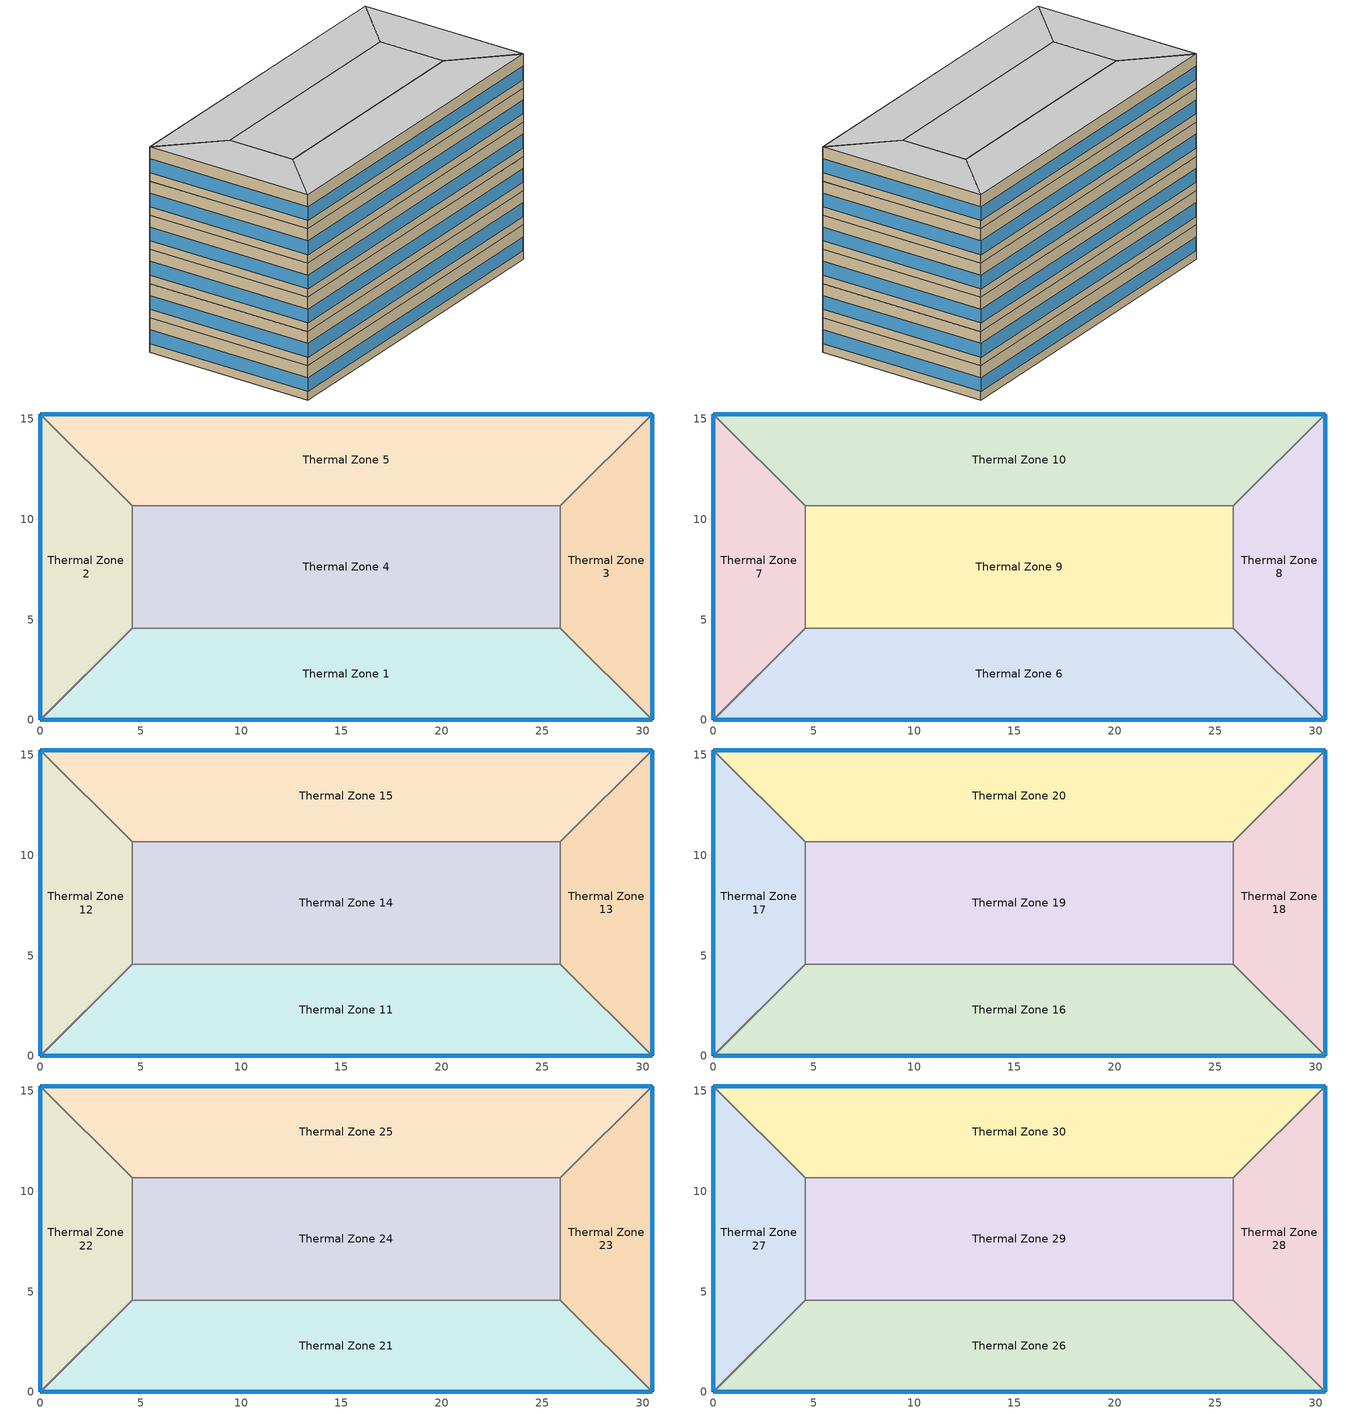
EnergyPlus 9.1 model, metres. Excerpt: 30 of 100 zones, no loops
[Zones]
Thermal Zone 1
 floor ground (ExtSlabCarpet 4in ClimateZone 1-8): 25.91,4.57 30.48,0 0,0 4.57,4.57 z0
 wall outside (ASHRAE 90.1-2010 ExtWall Mass ClimateZone 5): 0,0 30.48,0 z0:3.05
 wall to Thermal Zone 2 (Interior Wall): 4.57,4.57 0,0 z0:3.05
 wall to Thermal Zone 4 (Interior Wall): 25.91,4.57 4.57,4.57 z0:3.05
 wall to Thermal Zone 3 (Interior Wall): 30.48,0 25.91,4.57 z0:3.05
 window (ASHRAE 90.1-2010 ExtWindow Metal ClimateZone 4-6): 0.03,0 30.45,0 z0.76:1.98
Thermal Zone 2
 floor ground (ExtSlabCarpet 4in ClimateZone 1-8): 0,15.24 4.57,10.67 4.57,4.57 0,0 z0
 wall outside (ASHRAE 90.1-2010 ExtWall Mass ClimateZone 5): 0,15.24 0,0 z0:3.05
 wall to Thermal Zone 5 (Interior Wall): 4.57,10.67 0,15.24 z0:3.05
 wall to Thermal Zone 4 (Interior Wall): 4.57,4.57 4.57,10.67 z0:3.05
 window (ASHRAE 90.1-2010 ExtWindow Metal ClimateZone 4-6): 0,15.21 0,0.03 z0.76:1.98
Thermal Zone 3
 floor ground (ExtSlabCarpet 4in ClimateZone 1-8): 30.48,15.24 30.48,0 25.91,4.57 25.91,10.67 z0
 wall outside (ASHRAE 90.1-2010 ExtWall Mass ClimateZone 5): 30.48,0 30.48,15.24 z0:3.05
 wall to Thermal Zone 4 (Interior Wall): 25.91,10.67 25.91,4.57 z0:3.05
 wall to Thermal Zone 5 (Interior Wall): 30.48,15.24 25.91,10.67 z0:3.05
 window (ASHRAE 90.1-2010 ExtWindow Metal ClimateZone 4-6): 30.48,0.03 30.48,15.21 z0.76:1.98
Thermal Zone 4
 floor ground (ExtSlabCarpet 4in ClimateZone 1-8): 25.91,10.67 25.91,4.57 4.57,4.57 4.57,10.67 z0
 wall to Thermal Zone 5 (Interior Wall): 25.91,10.67 4.57,10.67 z0:3.05
Thermal Zone 5
 floor ground (ExtSlabCarpet 4in ClimateZone 1-8): 30.48,15.24 25.91,10.67 4.57,10.67 0,15.24 z0
 wall outside (ASHRAE 90.1-2010 ExtWall Mass ClimateZone 5): 30.48,15.24 0,15.24 z0:3.05
 window (ASHRAE 90.1-2010 ExtWindow Metal ClimateZone 4-6): 30.45,15.24 0.03,15.24 z0.76:1.98
Thermal Zone 10
 floor to Thermal Zone 5 (Interior Floor): 30.48,15.24 25.91,10.67 4.57,10.67 0,15.24 z3.05
 wall outside (ASHRAE 90.1-2010 ExtWall Mass ClimateZone 5): 30.48,15.24 0,15.24 z3.05:6.1
 wall to Thermal Zone 8 (Interior Wall): 25.91,10.67 30.48,15.24 z3.05:6.1
 wall to Thermal Zone 9 (Interior Wall): 4.57,10.67 25.91,10.67 z3.05:6.1
 wall to Thermal Zone 7 (Interior Wall): 0,15.24 4.57,10.67 z3.05:6.1
 window (ASHRAE 90.1-2010 ExtWindow Metal ClimateZone 4-6): 30.45,15.24 0.03,15.24 z3.81:5.03
Thermal Zone 6
 floor to Thermal Zone 1 (Interior Floor): 25.91,4.57 30.48,0 0,0 4.57,4.57 z3.05
 wall outside (ASHRAE 90.1-2010 ExtWall Mass ClimateZone 5): 0,0 30.48,0 z3.05:6.1
 wall to Thermal Zone 7 (Interior Wall): 4.57,4.57 0,0 z3.05:6.1
 wall to Thermal Zone 9 (Interior Wall): 25.91,4.57 4.57,4.57 z3.05:6.1
 wall to Thermal Zone 8 (Interior Wall): 30.48,0 25.91,4.57 z3.05:6.1
 window (ASHRAE 90.1-2010 ExtWindow Metal ClimateZone 4-6): 0.03,0 30.45,0 z3.81:5.03
Thermal Zone 7
 floor to Thermal Zone 2 (Interior Floor): 0,15.24 4.57,10.67 4.57,4.57 0,0 z3.05
 wall outside (ASHRAE 90.1-2010 ExtWall Mass ClimateZone 5): 0,15.24 0,0 z3.05:6.1
 wall to Thermal Zone 9 (Interior Wall): 4.57,4.57 4.57,10.67 z3.05:6.1
 window (ASHRAE 90.1-2010 ExtWindow Metal ClimateZone 4-6): 0,15.21 0,0.03 z3.81:5.03
Thermal Zone 8
 floor to Thermal Zone 3 (Interior Floor): 30.48,15.24 30.48,0 25.91,4.57 25.91,10.67 z3.05
 wall outside (ASHRAE 90.1-2010 ExtWall Mass ClimateZone 5): 30.48,0 30.48,15.24 z3.05:6.1
 wall to Thermal Zone 9 (Interior Wall): 25.91,10.67 25.91,4.57 z3.05:6.1
 window (ASHRAE 90.1-2010 ExtWindow Metal ClimateZone 4-6): 30.48,0.03 30.48,15.21 z3.81:5.03
Thermal Zone 9
 floor to Thermal Zone 4 (Interior Floor): 25.91,10.67 25.91,4.57 4.57,4.57 4.57,10.67 z3.05
Thermal Zone 11
 floor to Thermal Zone 6 (Interior Floor): 25.91,4.57 30.48,0 0,0 4.57,4.57 z6.1
 wall outside (ASHRAE 90.1-2010 ExtWall Mass ClimateZone 5): 0,0 30.48,0 z6.1:9.14
 wall to Thermal Zone 12 (Interior Wall): 4.57,4.57 0,0 z6.1:9.14
 wall to Thermal Zone 14 (Interior Wall): 25.91,4.57 4.57,4.57 z6.1:9.14
 wall to Thermal Zone 13 (Interior Wall): 30.48,0 25.91,4.57 z6.1:9.14
 window (ASHRAE 90.1-2010 ExtWindow Metal ClimateZone 4-6): 0.03,0 30.45,0 z6.86:8.08
Thermal Zone 12
 floor to Thermal Zone 7 (Interior Floor): 0,15.24 4.57,10.67 4.57,4.57 0,0 z6.1
 wall outside (ASHRAE 90.1-2010 ExtWall Mass ClimateZone 5): 0,15.24 0,0 z6.1:9.14
 wall to Thermal Zone 14 (Interior Wall): 4.57,4.57 4.57,10.67 z6.1:9.14
 wall to Thermal Zone 15 (Interior Wall): 4.57,10.67 0,15.24 z6.1:9.14
 window (ASHRAE 90.1-2010 ExtWindow Metal ClimateZone 4-6): 0,15.21 0,0.03 z6.86:8.08
Thermal Zone 13
 floor to Thermal Zone 8 (Interior Floor): 30.48,15.24 30.48,0 25.91,4.57 25.91,10.67 z6.1
 wall outside (ASHRAE 90.1-2010 ExtWall Mass ClimateZone 5): 30.48,0 30.48,15.24 z6.1:9.14
 wall to Thermal Zone 14 (Interior Wall): 25.91,10.67 25.91,4.57 z6.1:9.14
 wall to Thermal Zone 15 (Interior Wall): 30.48,15.24 25.91,10.67 z6.1:9.14
 window (ASHRAE 90.1-2010 ExtWindow Metal ClimateZone 4-6): 30.48,0.03 30.48,15.21 z6.86:8.08
Thermal Zone 14
 floor to Thermal Zone 9 (Interior Floor): 25.91,10.67 25.91,4.57 4.57,4.57 4.57,10.67 z6.1
 wall to Thermal Zone 15 (Interior Wall): 25.91,10.67 4.57,10.67 z6.1:9.14
Thermal Zone 15
 floor to Thermal Zone 10 (Interior Floor): 30.48,15.24 25.91,10.67 4.57,10.67 0,15.24 z6.1
 wall outside (ASHRAE 90.1-2010 ExtWall Mass ClimateZone 5): 30.48,15.24 0,15.24 z6.1:9.14
 window (ASHRAE 90.1-2010 ExtWindow Metal ClimateZone 4-6): 30.45,15.24 0.03,15.24 z6.86:8.08
Thermal Zone 16
 floor to Thermal Zone 11 (Interior Floor): 25.91,4.57 30.48,0 0,0 4.57,4.57 z9.14
 wall outside (ASHRAE 90.1-2010 ExtWall Mass ClimateZone 5): 0,0 30.48,0 z9.14:12.19
 wall to Thermal Zone 17 (Interior Wall): 4.57,4.57 0,0 z9.14:12.19
 wall to Thermal Zone 19 (Interior Wall): 25.91,4.57 4.57,4.57 z9.14:12.19
 wall to Thermal Zone 18 (Interior Wall): 30.48,0 25.91,4.57 z9.14:12.19
 window (ASHRAE 90.1-2010 ExtWindow Metal ClimateZone 4-6): 0.03,0 30.45,0 z9.9:11.13
Thermal Zone 17
 floor to Thermal Zone 12 (Interior Floor): 0,15.24 4.57,10.67 4.57,4.57 0,0 z9.14
 wall outside (ASHRAE 90.1-2010 ExtWall Mass ClimateZone 5): 0,15.24 0,0 z9.14:12.19
 wall to Thermal Zone 20 (Interior Wall): 4.57,10.67 0,15.24 z9.14:12.19
 wall to Thermal Zone 19 (Interior Wall): 4.57,4.57 4.57,10.67 z9.14:12.19
 window (ASHRAE 90.1-2010 ExtWindow Metal ClimateZone 4-6): 0,15.21 0,0.03 z9.9:11.13
Thermal Zone 18
 floor to Thermal Zone 13 (Interior Floor): 30.48,15.24 30.48,0 25.91,4.57 25.91,10.67 z9.14
 wall outside (ASHRAE 90.1-2010 ExtWall Mass ClimateZone 5): 30.48,0 30.48,15.24 z9.14:12.19
 wall to Thermal Zone 19 (Interior Wall): 25.91,10.67 25.91,4.57 z9.14:12.19
 wall to Thermal Zone 20 (Interior Wall): 30.48,15.24 25.91,10.67 z9.14:12.19
 window (ASHRAE 90.1-2010 ExtWindow Metal ClimateZone 4-6): 30.48,0.03 30.48,15.21 z9.9:11.13
Thermal Zone 19
 floor to Thermal Zone 14 (Interior Floor): 25.91,10.67 25.91,4.57 4.57,4.57 4.57,10.67 z9.14
 wall to Thermal Zone 20 (Interior Wall): 25.91,10.67 4.57,10.67 z9.14:12.19
Thermal Zone 20
 floor to Thermal Zone 15 (Interior Floor): 30.48,15.24 25.91,10.67 4.57,10.67 0,15.24 z9.14
 wall outside (ASHRAE 90.1-2010 ExtWall Mass ClimateZone 5): 30.48,15.24 0,15.24 z9.14:12.19
 window (ASHRAE 90.1-2010 ExtWindow Metal ClimateZone 4-6): 30.45,15.24 0.03,15.24 z9.9:11.13
Thermal Zone 21
 floor to Thermal Zone 16 (Interior Floor): 25.91,4.57 30.48,0 0,0 4.57,4.57 z12.19
 wall outside (ASHRAE 90.1-2010 ExtWall Mass ClimateZone 5): 0,0 30.48,0 z12.19:15.24
 wall to Thermal Zone 22 (Interior Wall): 4.57,4.57 0,0 z12.19:15.24
 wall to Thermal Zone 24 (Interior Wall): 25.91,4.57 4.57,4.57 z12.19:15.24
 wall to Thermal Zone 23 (Interior Wall): 30.48,0 25.91,4.57 z12.19:15.24
 window (ASHRAE 90.1-2010 ExtWindow Metal ClimateZone 4-6): 0.03,0 30.45,0 z12.95:14.17
Thermal Zone 22
 floor to Thermal Zone 17 (Interior Floor): 0,15.24 4.57,10.67 4.57,4.57 0,0 z12.19
 wall outside (ASHRAE 90.1-2010 ExtWall Mass ClimateZone 5): 0,15.24 0,0 z12.19:15.24
 wall to Thermal Zone 24 (Interior Wall): 4.57,4.57 4.57,10.67 z12.19:15.24
 wall to Thermal Zone 25 (Interior Wall): 4.57,10.67 0,15.24 z12.19:15.24
 window (ASHRAE 90.1-2010 ExtWindow Metal ClimateZone 4-6): 0,15.21 0,0.03 z12.95:14.18
Thermal Zone 23
 floor to Thermal Zone 18 (Interior Floor): 30.48,15.24 30.48,0 25.91,4.57 25.91,10.67 z12.19
 wall outside (ASHRAE 90.1-2010 ExtWall Mass ClimateZone 5): 30.48,0 30.48,15.24 z12.19:15.24
 wall to Thermal Zone 24 (Interior Wall): 25.91,10.67 25.91,4.57 z12.19:15.24
 wall to Thermal Zone 25 (Interior Wall): 30.48,15.24 25.91,10.67 z12.19:15.24
 window (ASHRAE 90.1-2010 ExtWindow Metal ClimateZone 4-6): 30.48,0.03 30.48,15.21 z12.95:14.18
Thermal Zone 24
 floor to Thermal Zone 19 (Interior Floor): 25.91,10.67 25.91,4.57 4.57,4.57 4.57,10.67 z12.19
 wall to Thermal Zone 25 (Interior Wall): 25.91,10.67 4.57,10.67 z12.19:15.24
Thermal Zone 25
 floor to Thermal Zone 20 (Interior Floor): 30.48,15.24 25.91,10.67 4.57,10.67 0,15.24 z12.19
 wall outside (ASHRAE 90.1-2010 ExtWall Mass ClimateZone 5): 30.48,15.24 0,15.24 z12.19:15.24
 window (ASHRAE 90.1-2010 ExtWindow Metal ClimateZone 4-6): 30.45,15.24 0.03,15.24 z12.95:14.17
Thermal Zone 26
 floor to Thermal Zone 21 (Interior Floor): 25.91,4.57 30.48,0 0,0 4.57,4.57 z15.24
 wall outside (ASHRAE 90.1-2010 ExtWall Mass ClimateZone 5): 0,0 30.48,0 z15.24:18.29
 wall to Thermal Zone 27 (Interior Wall): 4.57,4.57 0,0 z15.24:18.29
 wall to Thermal Zone 29 (Interior Wall): 25.91,4.57 4.57,4.57 z15.24:18.29
 wall to Thermal Zone 28 (Interior Wall): 30.48,0 25.91,4.57 z15.24:18.29
 window (ASHRAE 90.1-2010 ExtWindow Metal ClimateZone 4-6): 0.03,0 30.45,0 z16:17.22
 ceiling to Thermal Zone 31 (Interior Ceiling): 30.48,0 25.91,4.57 4.57,4.57 0,0 z18.29
Thermal Zone 27
 floor to Thermal Zone 22 (Interior Floor): 0,15.24 4.57,10.67 4.57,4.57 0,0 z15.24
 wall outside (ASHRAE 90.1-2010 ExtWall Mass ClimateZone 5): 0,15.24 0,0 z15.24:18.29
 wall to Thermal Zone 29 (Interior Wall): 4.57,4.57 4.57,10.67 z15.24:18.29
 wall to Thermal Zone 30 (Interior Wall): 4.57,10.67 0,15.24 z15.24:18.29
 window (ASHRAE 90.1-2010 ExtWindow Metal ClimateZone 4-6): 0,15.21 0,0.03 z16:17.22
 ceiling to Thermal Zone 32 (Interior Ceiling): 0,0 4.57,4.57 4.57,10.67 0,15.24 z18.29
Thermal Zone 28
 floor to Thermal Zone 23 (Interior Floor): 30.48,15.24 30.48,0 25.91,4.57 25.91,10.67 z15.24
 wall outside (ASHRAE 90.1-2010 ExtWall Mass ClimateZone 5): 30.48,0 30.48,15.24 z15.24:18.29
 wall to Thermal Zone 29 (Interior Wall): 25.91,10.67 25.91,4.57 z15.24:18.29
 wall to Thermal Zone 30 (Interior Wall): 30.48,15.24 25.91,10.67 z15.24:18.29
 window (ASHRAE 90.1-2010 ExtWindow Metal ClimateZone 4-6): 30.48,0.03 30.48,15.21 z16:17.22
 ceiling to Thermal Zone 33 (Interior Ceiling): 30.48,0 30.48,15.24 25.91,10.67 25.91,4.57 z18.29
Thermal Zone 29
 floor to Thermal Zone 24 (Interior Floor): 25.91,10.67 25.91,4.57 4.57,4.57 4.57,10.67 z15.24
 wall to Thermal Zone 30 (Interior Wall): 25.91,10.67 4.57,10.67 z15.24:18.29
 ceiling to Thermal Zone 34 (Interior Ceiling): 25.91,4.57 25.91,10.67 4.57,10.67 4.57,4.57 z18.29
Thermal Zone 30
 floor to Thermal Zone 25 (Interior Floor): 30.48,15.24 25.91,10.67 4.57,10.67 0,15.24 z15.24
 wall outside (ASHRAE 90.1-2010 ExtWall Mass ClimateZone 5): 30.48,15.24 0,15.24 z15.24:18.29
 window (ASHRAE 90.1-2010 ExtWindow Metal ClimateZone 4-6): 30.45,15.24 0.03,15.24 z16:17.22
 ceiling to Thermal Zone 35 (Interior Ceiling): 25.91,10.67 30.48,15.24 0,15.24 4.57,10.67 z18.29
[Building]
Building 1
[Site:Location]
Chicago Ohare Intl Ap: Latitude {deg}=41.98; Longitude {deg}=-87.92; Time Zone {hr}=-6; Elevation {m}=201
[SizingPeriod:DesignDay] Day of Month=21; Dry-Bulb Temperature Range Modifier Type=DefaultMultipliers; Humidity Condition Type=Wetbulb; Barometric Pressure {Pa}=98934; Rain Indicator=No; Snow Indicator=No; Daylight Saving Time Indicator=No
Name | Month | Day Type | Maximum Dry-Bulb Temperature {C} | Daily Dry-Bulb Temperature Range {deltaC} | Wetbulb or DewPoint at Maximum Dry-Bulb {C} | Wind Speed {m/s} | Wind Direction {deg} | Solar Model Indicator | ASHRAE Clear Sky Optical Depth for Beam Irradiance (taub) | ASHRAE Clear Sky Optical Depth for Diffuse Irradiance (taud) | Sky Clearness
Chicago Ohare Intl Ap Ann Clg .4% Condns DB=>MWB | 7 | SummerDesignDay | 33.3 | 10.5 | 23.7 | 5.2 | 230 | ASHRAETau | 0.455 | 2.05
Chicago Ohare Intl Ap Ann Htg 99.6% Condns DB | 1 | WinterDesignDay | -20 | 0 | -20 | 4.9 | 270 | ASHRAEClearSky |  |  | 0
[Material] Thermal Absorptance=0.9
Name | Roughness | Thickness {m} | Conductivity {W/m-K} | Density {kg/m3} | Specific Heat {J/kg-K} | Solar Absorptance | Visible Absorptance
1/2IN Gypsum | Smooth | 0.0127 | 0.16 | 784.9 | 830 | 0.4 | 0.4
1IN Stucco | Smooth | 0.0253 | 0.6918 | 1858 | 837 | 0.92 | 0.92
8IN CONCRETE HW RefBldg | Rough | 0.2032 | 1.311 | 2240 | 836.8 | 0.7 | 0.7
F16 Acoustic tile | MediumSmooth | 0.0191 | 0.06 | 368 | 590 | 0.3 | 0.3
G01a 19mm gypsum board | MediumSmooth | 0.019 | 0.16 | 800 | 1090 | 0.4 | 0.4
M11 100mm lightweight concrete | MediumRough | 0.1016 | 0.53 | 1280 | 840 | 0.5 | 0.5
Mass Wall Insulation R-8.72 IP | MediumRough | 0.075271 | 0.049 | 265 | 836.8 | 0.7 | 0.7
MAT-CC05 4 HW CONCRETE | Rough | 0.1016 | 1.311 | 2240 | 836.8 | 0.85 | 0.85
[Material:AirGap]
Name | Thermal Resistance {m2-K/W}
F04 Wall air space resistance | 0.15
F05 Ceiling air space resistance | 0.18
[Material:NoMass]
CP02 CARPET PAD: Roughness=Smooth; Thermal Resistance {m2-K/W}=0.1; Thermal Absorptance=0.9; Solar Absorptance=0.8; Visible Absorptance=0.8
[WindowMaterial:SimpleGlazingSystem]
Fixed Window 3.12/0.40/0.31: U-Factor {W/m2-K}=3.12304; Solar Heat Gain Coefficient=0.4; Visible Transmittance=0.31
[Construction]
ASHRAE 90.1-2010 ExtWall Mass ClimateZone 5: 1IN Stucco, 8IN CONCRETE HW RefBldg, Mass Wall Insulation R-8.72 IP, 1/2IN Gypsum
ASHRAE 90.1-2010 ExtWindow Metal ClimateZone 4-6: Fixed Window 3.12/0.40/0.31
ExtSlabCarpet 4in ClimateZone 1-8: MAT-CC05 4 HW CONCRETE, CP02 CARPET PAD
Interior Ceiling: M11 100mm lightweight concrete, F05 Ceiling air space resistance, F16 Acoustic tile
Interior Floor: F16 Acoustic tile, F05 Ceiling air space resistance, M11 100mm lightweight concrete
Interior Wall: G01a 19mm gypsum board, F04 Wall air space resistance, G01a 19mm gypsum board
[Zone]
Thermal Zone 1; Thermal Zone 10; Thermal Zone 11; Thermal Zone 12; Thermal Zone 13; Thermal Zone 14; Thermal Zone 15; Thermal Zone 16; Thermal Zone 17; Thermal Zone 18; Thermal Zone 19; Thermal Zone 2; Thermal Zone 20; Thermal Zone 21; Thermal Zone 22; Thermal Zone 23; Thermal Zone 24; Thermal Zone 25; Thermal Zone 26; Thermal Zone 27; Thermal Zone 28; Thermal Zone 29; Thermal Zone 3; Thermal Zone 30; Thermal Zone 4; Thermal Zone 5; Thermal Zone 6; Thermal Zone 7; Thermal Zone 8; Thermal Zone 9
[AvailabilityManager:Scheduled]
Name | Schedule
Airflow Loop VAV Floor 1 Availability Manager; Air Loop HVAC Outdoor Air System 1 Availability Manager; Air Loop HVAC Outdoor Air System 10 Availability Manager; Air Loop HVAC Outdoor Air System 11 Availability Manager; Air Loop HVAC Outdoor Air System 12 Availability Manager; Air Loop HVAC Outdoor Air System 13 Availability Manager; Air Loop HVAC Outdoor Air System 14 Availability Manager; Air Loop HVAC Outdoor Air System 15 Availability Manager; Air Loop HVAC Outdoor Air System 16 Availability Manager; Air Loop HVAC Outdoor Air System 17 Availability Manager; Air Loop HVAC Outdoor Air System 18 Availability Manager; Air Loop HVAC Outdoor Air System 19 Availability Manager; Air Loop HVAC Outdoor Air System 2 Availability Manager; Air Loop HVAC Outdoor Air System 20 Availability Manager; Air Loop HVAC Outdoor Air System 3 Availability Manager; Air Loop HVAC Outdoor Air System 4 Availability Manager; Air Loop HVAC Outdoor Air System 5 Availability Manager; Air Loop HVAC Outdoor Air System 6 Availability Manager; Air Loop HVAC Outdoor Air System 7 Availability Manager; Air Loop HVAC Outdoor Air System 8 Availability Manager; Air Loop HVAC Outdoor Air System 9 Availability Manager | Always On Discrete
Airflow Loop VAV Floor 10 Availability Manager | Always On Discrete 9
Airflow Loop VAV Floor 11 Availability Manager | Always On Discrete 10
Airflow Loop VAV Floor 12 Availability Manager | Always On Discrete 11
Airflow Loop VAV Floor 13 Availability Manager | Always On Discrete 12
Airflow Loop VAV Floor 14 Availability Manager | Always On Discrete 13
Airflow Loop VAV Floor 15 Availability Manager | Always On Discrete 14
Airflow Loop VAV Floor 16 Availability Manager | Always On Discrete 15
Airflow Loop VAV Floor 17 Availability Manager | Always On Discrete 16
Airflow Loop VAV Floor 18 Availability Manager | Always On Discrete 17
Airflow Loop VAV Floor 19 Availability Manager | Always On Discrete 18
Airflow Loop VAV Floor 2 Availability Manager | Always On Discrete 1
Airflow Loop VAV Floor 20 Availability Manager | Always On Discrete 19
Airflow Loop VAV Floor 3 Availability Manager | Always On Discrete 2
Airflow Loop VAV Floor 4 Availability Manager | Always On Discrete 3
Airflow Loop VAV Floor 5 Availability Manager | Always On Discrete 4
Airflow Loop VAV Floor 6 Availability Manager | Always On Discrete 5
Airflow Loop VAV Floor 7 Availability Manager | Always On Discrete 6
Airflow Loop VAV Floor 8 Availability Manager | Always On Discrete 7
Airflow Loop VAV Floor 9 Availability Manager | Always On Discrete 8
[Schedule:Constant]
Always On Discrete; Always On Discrete 1; Always On Discrete 10; Always On Discrete 11; Always On Discrete 12; Always On Discrete 13; Always On Discrete 14; Always On Discrete 15; Always On Discrete 16; Always On Discrete 17; Always On Discrete 18; Always On Discrete 19; Always On Discrete 2; Always On Discrete 3; Always On Discrete 4; Always On Discrete 5; Always On Discrete 6; Always On Discrete 7; Always On Discrete 8; Always On Discrete 9: OnOff, 1
